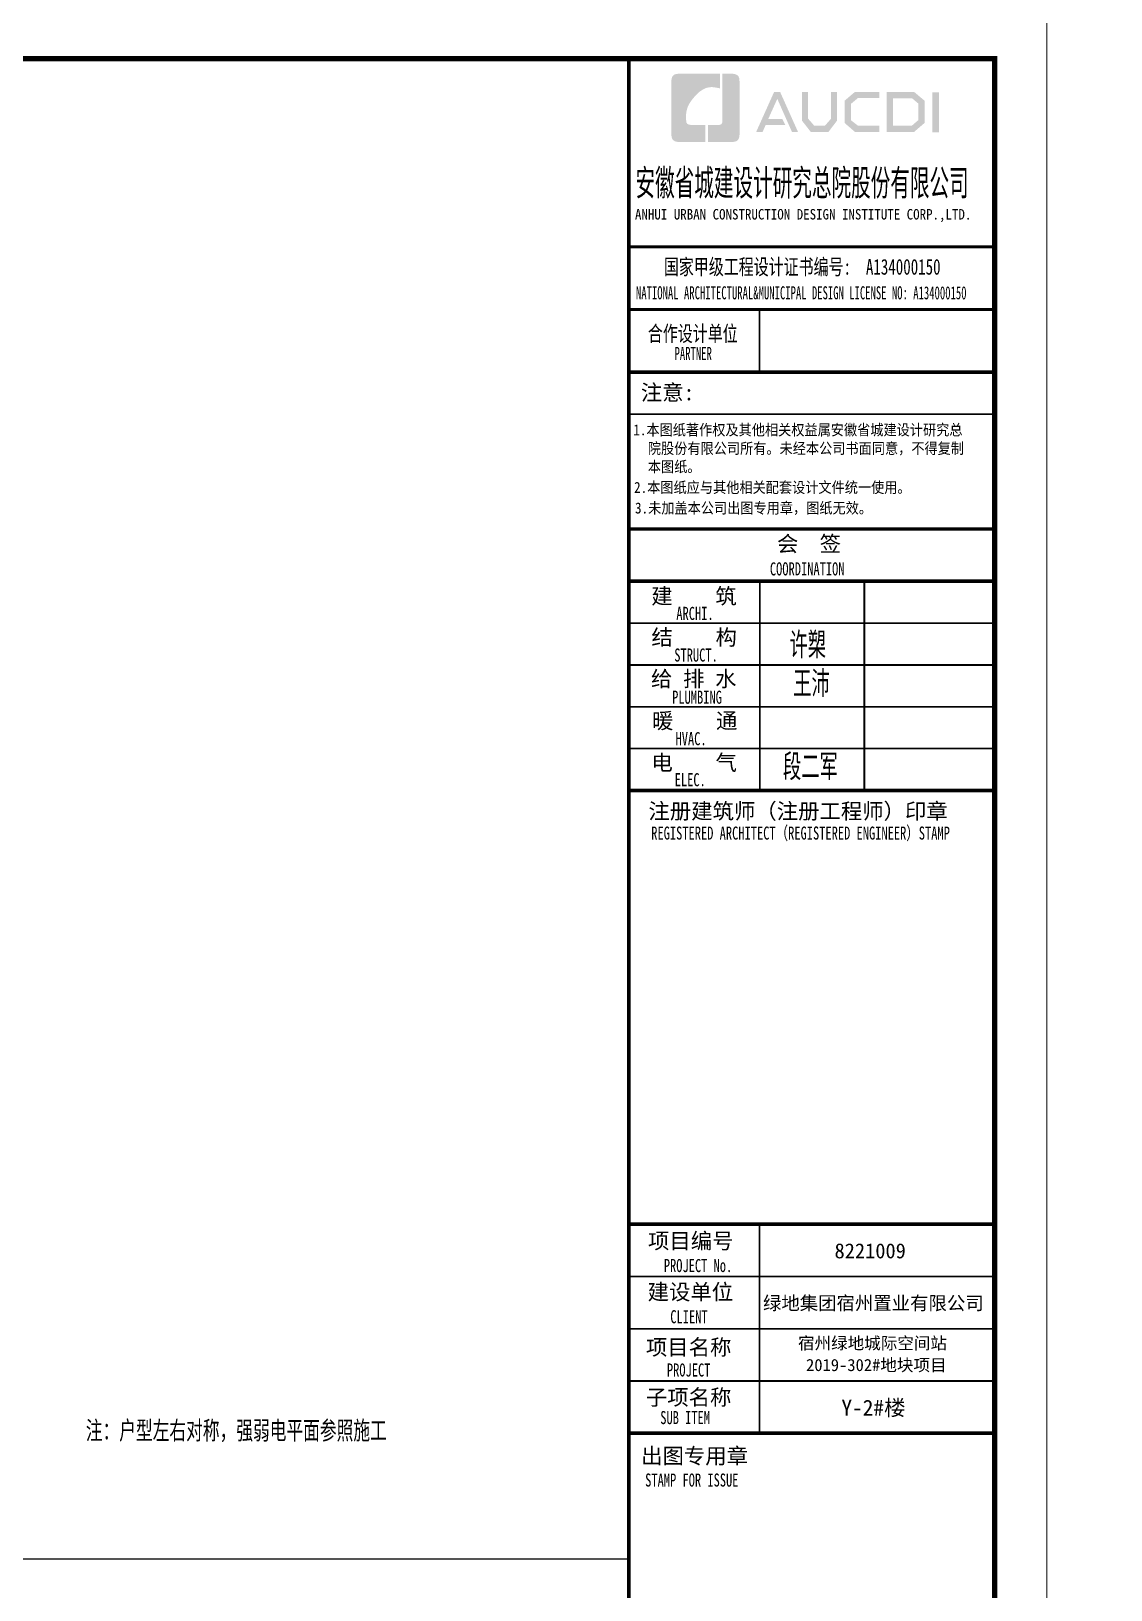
# Model space of a CAD drawing. Extents: x 3774419 to 4775970, y -926964 to 2266.
# Drawn here: x 3869080 to 3889742, y -779058 to -749239 of the extents above; entities that cross this region are included whole.
import ezdxf

# ---------------------------------------------------------------- set-up
doc = ezdxf.new("R2010")
doc.units = 0
doc.header["$LTSCALE"] = 1000
doc.header["$MEASUREMENT"] = 0
doc.layers.get('0').update_dxf_attribs({"linetype": 'CONTINUOUS'})
for name, color, linetype in [('!!DIM-照明', 7, 'CONTINUOUS'), ('!!电气', 1, 'CONTINUOUS'), ('PUB_TITLE', 4, 'CONTINUOUS'), ('图签文字', 4, 'CONTINUOUS')]:
    doc.layers.add(name, color=color, linetype=linetype)
doc.layers.add('图框', color=147, linetype='CONTINUOUS', lineweight=20)
doc.layers.add('图签', color=147, linetype='CONTINUOUS', lineweight=18)
doc.styles.add('_TEL_DIM', font='SIMPLEX', dxfattribs={"width": 0.8, "height": 3.5, "bigfont": 'HZTXT'})
doc.styles.add('HT', font='simhei.ttf')
doc.styles.add('宋体', font='', dxfattribs={"height": 4})
doc.styles.add('建筑图签-1', font='simhei.ttf', dxfattribs={"width": 0.7})
doc.styles.add('建筑图签-2', font='TXT.shx', dxfattribs={"width": 0.5, "bigfont": 'HZTXT.shx'})
doc.styles.get('宋体').set_extended_font_data('SimSun')

# ---------------------------------------------------------------- blocks, each defined once
blk = doc.blocks.new('院标1')
h = blk.add_hatch(color=150)
h.dxf.hatch_style = 1
h.set_gradient(color1=(33, 113, 253), color2=(33, 113, 253), tint=1, name='INVCURVED')
edge = h.paths.add_edge_path()
edge.add_spline(control_points=[(116373, 648379), (116379, 648379), (116382, 648379), (116391, 648379), (116391, 648379), (116391, 648379), (116616, 648379), (116616, 648379), (116616, 648379), (116616, 648379), (116616, 648054), (116616, 648054), (116616, 648054), (116616, 648054), (116108, 648054), (116108, 648054), (116108, 648054), (116028, 648054), (115963, 648111), (115963, 648199), (115963, 648199), (115963, 648199), (115963, 649215), (115963, 649215), (115963, 649215), (115963, 649295), (116018, 649360), (116108, 649360), (116108, 649360), (116108, 649360), (116897, 649360), (116897, 649360), (116897, 649360), (116897, 649360), (116897, 649080), (116897, 649080), (116897, 649080), (116897, 649080), (116566, 649140), (116356, 648859), (116356, 648859), (116245, 648719), (116240, 648545), (116247, 648466), (116247, 648466), (116254, 648386), (116247, 648466), (116247, 648466), (116247, 648466), (116247, 648466), (116258, 648374), (116373, 648379)], knot_values=[0, 0, 0, 0, 0.071429, 0.071429, 0.071429, 0.107143, 0.142857, 0.142857, 0.142857, 0.178571, 0.214286, 0.214286, 0.214286, 0.25, 0.285714, 0.285714, 0.285714, 0.321429, 0.357143, 0.357143, 0.357143, 0.392857, 0.428571, 0.428571, 0.428571, 0.464286, 0.5, 0.5, 0.5, 0.535714, 0.571429, 0.571429, 0.571429, 0.607143, 0.642857, 0.642857, 0.642857, 0.678571, 0.714286, 0.714286, 0.714286, 0.75, 0.785714, 0.785714, 0.785714, 0.821429, 0.857143, 0.857143, 0.857143, 0.928571, 1, 1, 1, 1], degree=3, periodic=0)
h = blk.add_hatch(color=150)
h.dxf.hatch_style = 1
h.set_gradient(color1=(33, 113, 253), color2=(33, 113, 253), tint=1, name='INVCURVED')
edge = h.paths.add_edge_path()
edge.add_spline(control_points=[(117268, 649215), (117268, 649215), (117268, 648199), (117268, 648199), (117268, 648199), (117268, 648114), (117212, 648054), (117123, 648054), (117123, 648054), (117123, 648054), (116663, 648054), (116663, 648054), (116663, 648054), (116663, 648054), (116663, 648379), (116663, 648379), (116663, 648379), (116663, 648379), (116865, 648379), (116865, 648379), (116865, 648379), (116907, 648379), (116941, 648413), (116941, 648455), (116941, 648455), (116941, 648455), (116941, 649360), (116941, 649360), (116941, 649360), (116941, 649360), (117123, 649360), (117123, 649360), (117123, 649360), (117204, 649360), (117268, 649306), (117268, 649215)], knot_values=[0, 0, 0, 0, 0.1, 0.1, 0.1, 0.15, 0.2, 0.2, 0.2, 0.25, 0.3, 0.3, 0.3, 0.35, 0.4, 0.4, 0.4, 0.45, 0.5, 0.5, 0.5, 0.55, 0.6, 0.6, 0.6, 0.65, 0.7, 0.7, 0.7, 0.75, 0.8, 0.8, 0.8, 0.9, 1, 1, 1, 1], degree=3, periodic=0)
blk = doc.blocks.new('A$C1435328E')
at = {"layer": 'PUB_TITLE'}
h = blk.add_hatch(color=4, dxfattribs=at)
h.paths.add_polyline_path([(-1192, 56058), (-1066, 56058), (-1066, 55288), (-1192, 55288)])
h.paths.add_polyline_path([(-1944, 55942), (-1944, 55416), (-1584, 55416), (-1460, 55523), (-1460, 55841), (-1580, 55942)], flags=16)
h.paths.add_polyline_path([(-2062, 56060), (-2062, 55298), (-1540, 55298), (-1341, 55468), (-1341, 55896), (-1537, 56060)])
h.paths.add_polyline_path([(-2205, 56064), (-2205, 55948), (-2612, 55948), (-2745, 55837), (-2745, 55518), (-2612, 55415), (-2203, 55415), (-2203, 55293), (-2667, 55293), (-2869, 55468), (-2869, 55896), (-2671, 56064)])
h.paths.add_polyline_path([(-3688, 56062), (-3568, 56062), (-3568, 55551), (-3454, 55420), (-3243, 55420), (-3129, 55551), (-3129, 56062), (-3015, 56062), (-3015, 55514), (-3179, 55297), (-3517, 55297), (-3688, 55516)])
h.paths.add_polyline_path([(-4220, 56060), (-4103, 56060), (-3761, 55296), (-3877, 55296), (-4158, 55930), (-4333, 55542), (-4062, 55542), (-4001, 55427), (-4382, 55427), (-4441, 55294), (-4564, 55294)])
for points, const_width in [([(-7000, 50700), (0, 50700)], 70), ([(-7000, 49899), (0, 49899)], 35)]:
    blk.add_lwpolyline(points, dxfattribs=dict(const_width=const_width))
at = {"layer": '图框'}
for p, q in [((-7000, 53100), (0, 53100)), ((-7000, 53100), (0, 53100)), ((-7000, 51900), (0, 51900))]:
    blk.add_line(p, q, dxfattribs=at)
for points, const_width in [([(-7000, -700), (-7000, 56700)], 70), ([(-7000, 53100), (0, 53100)], 60), ([(-7000, 51900), (0, 51900)], 60), ([(-7000, 51900), (0, 51900)], 60), ([(-4500, 51900), (-4500, 50700)], 35), ([(-7000, 50700), (0, 50700)], 60), ([(-6992, 47700), (8, 47700)], 60), ([(-6992, 46700), (8, 46700)], 70), ([(-6992, 46700), (8, 46700)], 70), ([(-4492, 46700), (-4492, 42700)], 35), ([(-2492, 46700), (-2492, 42700)], 35), ([(-6992, 45900), (8, 45900)], 35), ([(-6992, 45100), (8, 45100)], 35), ([(-6992, 44300), (8, 44300)], 35), ([(-6992, 43500), (8, 43500)], 35), ([(-6992, 42700), (8, 42700)], 70), ([(-7000, 34400), (0, 34400)], 70), ([(-7000, 34400), (0, 34400)], 70), ([(-4500, 30400), (-4500, 34400)], 35), ([(-7000, 33400), (0, 33400)], 35), ([(-7000, 32400), (0, 32400)], 35), ([(-7000, 31400), (0, 31400)], 35), ([(0, 30400), (-7000, 30400)], 70)]:
    blk.add_lwpolyline(points, dxfattribs=dict(at, const_width=const_width))
blk.add_blockref('院标1', (-122149, -592949))
at = {"layer": 'PUB_TITLE', "style": 'HT', "width": 0.88}
for s, p in [('1.本图纸著作权及其他相关权益属安徽省城建设计研究总', (-6914, 49493)), ('院股份有限公司所有。未经本公司书面同意，不得复制', (-6635, 49139)), ('本图纸。', (-6635, 48789)), (' 2.本图纸应与其他相关配套设计文件统一使用。 ', (-7025, 48392)), ('3.未加盖本公司出图专用章，图纸无效。', (-6882, 47998))]:
    blk.add_text(s, height=210, dxfattribs=at).set_placement(p)
at = {"layer": '图签', "color": 154, "style": '宋体'}
for s, height, p in [('8221009', 286.7, (-3063, 33748)), ('绿地集团宿州置业有限公司', 258.01, (-4432, 32762)), ('宿州绿地城际空间站', 232.2, (-3762, 32009)), ('2019-302#地块项目', 232.21, (-3608, 31591))]:
    blk.add_text(s, height=height, dxfattribs=at).set_placement(p)
at = {"layer": '图签文字', "color": 7, "style": '建筑图签-1'}
for s, height, width, p in [('安徽省城建设计研究总院股份有限公司', 500, 0.55, (-6872, 54077)), ('国家甲级工程设计证书编号:  A134000150', 300, 0.7, (-6328, 52567)), ('合作设计单位', 300, 0.7, (-6635, 51290))]:
    blk.add_text(s, height=height, dxfattribs=dict(at, width=width)).set_placement(p)
at = {"layer": '图签文字', "linetype": 'Continuous', "style": '建筑图签-1', "width": 0.91}
blk.add_text('ANHUI URBAN CONSTRUCTION DESIGN INSTITUTE CORP.,LTD.', height=200, dxfattribs=at).set_placement((-6882, 53622))
at = {"layer": '图签文字', "style": '建筑图签-1'}
for s, width, p in [('NATIONAL ARCHITECTURAL&MUNICIPAL DESIGN LICENSE NO: A134000150', 0.6, (-6863, 52095)), ('PARTNER', 0.6, (-6125, 50934)), ('COORDINATION', 0.7, (-4300, 46813)), ('ARCHI.', 0.7, (-6091, 45962)), ('STRUCT.', 0.7, (-6130, 45165)), ('PLUMBING', 0.7, (-6171, 44358)), ('HVAC.', 0.7, (-6106, 43565)), ('ELEC.', 0.7, (-6122, 42780)), ('REGISTERED ARCHITECT（REGISTERED ENGINEER）STAMP', 0.7, (-6571, 41759)), ('PROJECT No.', 0.7, (-6330, 33485, -1799)), ('CLIENT', 0.7, (-6206, 32506)), ('PROJECT', 0.7, (-6271, 31487)), ('SUB ITEM', 0.7, (-6398, 30576)), ('STAMP FOR ISSUE', 0.7, (-6687, 29381))]:
    blk.add_text(s, height=250, dxfattribs=dict(at, width=width)).set_placement(p)
at = {"layer": '图签文字', "color": 7, "style": '建筑图签-1'}
for s, p in [('注意:', (-6769, 50163)), ('会  签', (-4165, 47268)), ('建    筑', (-6570, 46267)), ('结    构', (-6566, 45479)), ('给 排 水', (-6575, 44685)), ('暖    通', (-6557, 43882)), ('电    气', (-6567, 43082)), ('注册建筑师（注册工程师）印章', (-6625, 42154)), ('项目编号', (-6632, 33932)), ('建设单位', (-6640, 32955)), ('项目名称', (-6673, 31897)), ('子项名称', (-6673, 30940)), ('出图专用章', (-6764, 29818))]:
    blk.add_text(s, height=300, dxfattribs=at).set_placement(p)
at = {"layer": '图签文字', "color": 1, "style": '建筑图签-2', "width": 0.7}
for s, p in [('许槊', (-3925, 45228)), ('王沛', (-3854, 44487)), ('段二军', (-4049, 42896))]:
    blk.add_text(s, height=500, dxfattribs=at).set_placement(p)
at = {"layer": '图签文字', "color": 2, "style": '建筑图签-1'}
blk.add_text('Y-2#楼', height=300, dxfattribs=at).set_placement((-2931, 30741))

msp = doc.modelspace()

# ---------------------------------------------------------------- linework, layer by layer
at = {"layer": '!!电气', "color": 252}
msp.add_line((3806917.5, -778463.9), (3880522.4, -778463.9), dxfattribs=at)
at = {"layer": '图框'}
for points in [[(3804417.5, -748763.9), (3888517.5, -748763.9), (3888517.5, -808163.9), (3804417.5, -808163.9)], [(3804417.5, -748763.9), (3888517.5, -748763.9), (3888517.5, -808163.9), (3804417.5, -808163.9)], [(3888517.5, -748763.9), (3972617.5, -748763.9), (3972617.5, -808163.9), (3888517.5, -808163.9)], [(3888517.5, -748763.9), (3972617.5, -748763.9), (3972617.5, -808163.9), (3888517.5, -808163.9)]]:
    msp.add_lwpolyline(points, close=True, dxfattribs=at)
at = {"layer": '图框', "const_width": 100}
msp.add_lwpolyline([(3887517.5, -807163.9), (3887517.5, -749763.9), (3806917.5, -749763.9), (3806917.5, -807163.9)], close=True, dxfattribs=at)
msp.add_lwpolyline([(3887517.5, -807163.9), (3887517.5, -749763.9), (3806917.5, -749763.9), (3806917.5, -807163.9)], close=True, dxfattribs=at)

# ---------------------------------------------------------------- block references
at = {"layer": '!!电气'}
msp.add_blockref('A$C1435328E', (3887517.5, -806463.9), dxfattribs=at)

# ---------------------------------------------------------------- texts
at = {"layer": '!!DIM-照明', "style": '_TEL_DIM', "width": 0.8}
msp.add_text('注：户型左右对称，强弱电平面参照施工', height=400, dxfattribs=at).set_placement((3870125.8, -776221.5))

doc.saveas('drawing.dxf')
